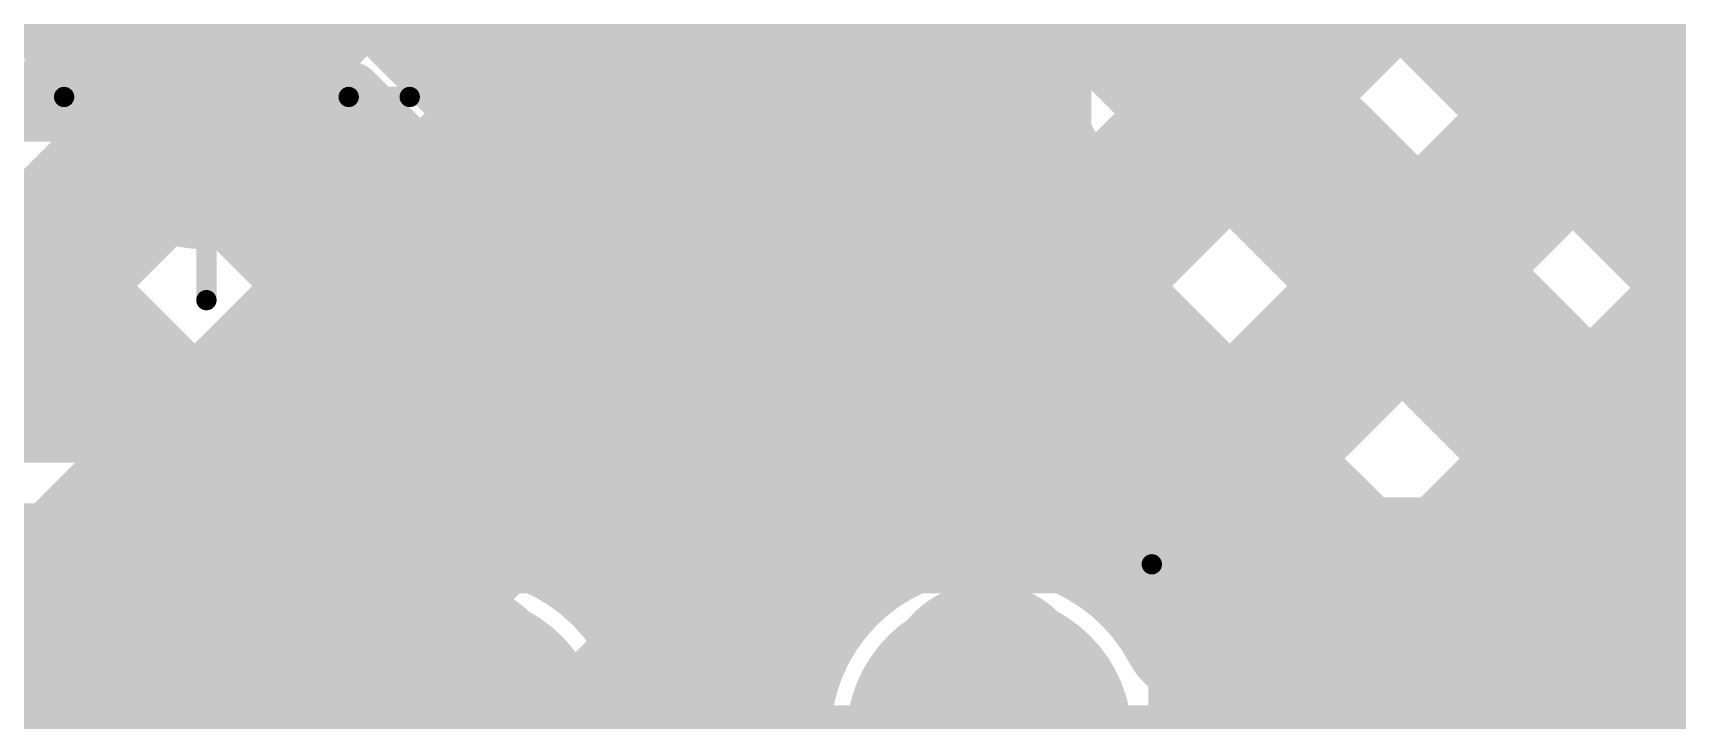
# Model space of a CAD drawing. Header units: millimetres. Extents: x 13 to 259, y -2 to 326.
# Drawn here: x 117.123 to 121.167, y 122.817 to 124.508 of the extents above; entities that cross this region are included whole.
import ezdxf

# ---------------------------------------------------------------- set-up
doc = ezdxf.new("R2010")
doc.units = ezdxf.units.MM
for name, color, linetype in [('BottomLayer', 5, 'Continuous'), ('BottomSolder', 6, 'Continuous'), ('ConnectLayer', 7, 'Continuous'), ('DrillDrawing', 1, 'Continuous'), ('Mechanical13', 56, 'Continuous'), ('Mechanical14', 56, 'Continuous'), ('Mechanical15', 56, 'Continuous'), ('MidLayer1', 16, 'Continuous'), ('MidLayer2', 76, 'Continuous'), ('MidLayer3', 90, 'Continuous'), ('MidLayer4', 156, 'Continuous'), ('MidLayer5', 130, 'Continuous'), ('MidLayer6', 216, 'Continuous'), ('MultiLayer', 9, 'Continuous'), ('TopLayer', 1, 'Continuous'), ('TopOverlay', 2, 'Continuous'), ('TopPaste', 8, 'Continuous'), ('TopSolder', 216, 'Continuous')]:
    doc.layers.add(name, color=color, linetype=linetype)

# ---------------------------------------------------------------- blocks, each defined once
blk = doc.blocks.new('CP_16_4_L_61')
at = {"layer": 'Mechanical13', "const_width": 0.1}
for points in [[(-2, 2), (2, 2)], [(-2, -2), (-2, 2)], [(2, -2), (2, 2)]]:
    blk.add_lwpolyline(points, dxfattribs=at)
at = {"layer": 'Mechanical13', "const_width": 0.05}
for points in [[(-2.025, 2, 1), (-1.975, 2, 1)], [(-2.025, 2, 1), (-1.975, 2, 1)], [(1.975, 2, 1), (2.025, 2, 1)], [(1.975, 2, 1), (2.025, 2, 1)]]:
    blk.add_lwpolyline(points, format="xyb", close=True, dxfattribs=at)
at = {"layer": 'Mechanical15', "const_width": 0.05}
blk.add_lwpolyline([(-2.35, 2.35), (2.35, 2.35)], dxfattribs=at)
at = {"layer": 'TopLayer', "const_width": 0.3}
for points in [[(-0.975, 2.1), (-0.975, 1.55)], [(-0.325, 2.1), (-0.325, 1.55)], [(0.325, 2.1), (0.325, 1.55)], [(0.975, 2.1), (0.975, 1.55)]]:
    blk.add_lwpolyline(points, dxfattribs=at)
at = {"layer": 'TopLayer', "const_width": 0.15}
for points in [[(-1.05, 2.1, 1), (-0.9, 2.1, 1)], [(-0.4, 2.1, 1), (-0.25, 2.1, 1)], [(0.25, 2.1, 1), (0.4, 2.1, 1)], [(0.9, 2.1, 1), (1.05, 2.1, 1)]]:
    blk.add_lwpolyline(points, format="xyb", close=True, dxfattribs=at)
at = {"layer": 'TopOverlay', "const_width": 0.2}
for points in [[(-2.15, 2.15), (-1.525, 2.15)], [(1.525, 2.15), (2.15, 2.15)]]:
    blk.add_lwpolyline(points, dxfattribs=at)
at = {"layer": 'TopOverlay', "const_width": 0.1}
for points in [[(-1.575, 2.15, 1), (-1.475, 2.15, 1)], [(1.475, 2.15, 1), (1.575, 2.15, 1)]]:
    blk.add_lwpolyline(points, format="xyb", close=True, dxfattribs=at)
at = {"layer": 'TopPaste', "const_width": 0.3}
for points in [[(-0.975, 2.1), (-0.975, 1.55)], [(-0.325, 2.1), (-0.325, 1.55)], [(0.325, 2.1), (0.325, 1.55)], [(0.975, 2.1), (0.975, 1.55)]]:
    blk.add_lwpolyline(points, dxfattribs=at)
at = {"layer": 'TopPaste', "const_width": 0.15}
for points in [[(-1.05, 2.1, 1), (-0.9, 2.1, 1)], [(-0.4, 2.1, 1), (-0.25, 2.1, 1)], [(0.25, 2.1, 1), (0.4, 2.1, 1)], [(0.9, 2.1, 1), (1.05, 2.1, 1)]]:
    blk.add_lwpolyline(points, format="xyb", close=True, dxfattribs=at)
at = {"layer": 'TopSolder', "const_width": 0.5032}
for points in [[(-0.975, 2.1), (-0.975, 1.55)], [(-0.325, 2.1), (-0.325, 1.55)], [(0.325, 2.1), (0.325, 1.55)], [(0.975, 2.1), (0.975, 1.55)]]:
    blk.add_lwpolyline(points, dxfattribs=at)
at = {"layer": 'TopSolder', "const_width": 0.2516}
for points in [[(-1.1008, 2.1, 1), (-0.8492, 2.1, 1)], [(-0.4508, 2.1, 1), (-0.1992, 2.1, 1)], [(0.1992, 2.1, 1), (0.4508, 2.1, 1)], [(0.8492, 2.1, 1), (1.1008, 2.1, 1)]]:
    blk.add_lwpolyline(points, format="xyb", close=True, dxfattribs=at)
blk = doc.blocks.new('CAPC3216X180N_119')
at = {"layer": 'Mechanical14', "const_width": 0.1}
for points in [[(1.6, 0.8), (-1.6, 0.8)], [(-1.6, 0.8), (-1.6, -0.8)]]:
    blk.add_lwpolyline(points, dxfattribs=at)
at = {"layer": 'Mechanical14', "const_width": 0.05}
blk.add_lwpolyline([(-1.625, 0.8, 1), (-1.575, 0.8, 1)], format="xyb", close=True, dxfattribs=at)
blk.add_lwpolyline([(-1.625, 0.8, 1), (-1.575, 0.8, 1)], format="xyb", close=True, dxfattribs=at)
at = {"layer": 'Mechanical15', "const_width": 0.05}
for points in [[(2.325, 1.15), (-2.325, 1.15)], [(-2.325, 1.15), (-2.325, -1.15)], [(0, 0.5), (0, -0.5)], [(0.5, 0), (-0.5, 0)]]:
    blk.add_lwpolyline(points, dxfattribs=at)
at = {"layer": 'Mechanical15'}
for points, const_width in [([(-2.3375, 1.15, 1), (-2.3125, 1.15, 1)], 0.025), ([(-2.3375, 1.15, 1), (-2.3125, 1.15, 1)], 0.025), ([(-0.0125, 0.5, 1), (0.0125, 0.5, 1)], 0.025), ([(0.35, 0, 1), (-0.35, 0, 1)], 0.05), ([(-0.5125, 0, 1), (-0.4875, 0, 1)], 0.025), ([(-0.3625, 0, 1), (-0.3375, 0, 1)], 0.025), ([(0.3375, 0, 1), (0.3625, 0, 1)], 0.025)]:
    blk.add_lwpolyline(points, format="xyb", close=True, dxfattribs=dict(at, const_width=const_width))
at = {"layer": 'TopLayer'}
blk.add_solid([(-0.925, -0.9), (-0.925, 0.9), (-2.075, -0.9), (-2.075, 0.9)], dxfattribs=at)
at = {"layer": 'TopOverlay', "const_width": 0.2}
blk.add_lwpolyline([(0.55, 0.8), (-0.55, 0.8)], dxfattribs=at)
at = {"layer": 'TopOverlay', "const_width": 0.1}
blk.add_lwpolyline([(-0.6, 0.8, 1), (-0.5, 0.8, 1)], format="xyb", close=True, dxfattribs=at)
at = {"layer": 'TopPaste'}
blk.add_solid([(-0.925, -0.9), (-0.925, 0.9), (-2.075, -0.9), (-2.075, 0.9)], dxfattribs=at)
at = {"layer": 'TopSolder'}
blk.add_solid([(-0.8234, -1.0016), (-0.8234, 1.0016), (-2.1766, -1.0016), (-2.1766, 1.0016)], dxfattribs=at)

msp = doc.modelspace()

# ---------------------------------------------------------------- linework, layer by layer
at = {"layer": 'BottomLayer', "const_width": 0.25}
for points in [[(118.925, 123.875, 1), (119.175, 123.875, 1)], [(118.05, 122.775, 1), (118.3, 122.775, 1)], [(119.35, 122.775, 1), (119.6, 122.775, 1)]]:
    msp.add_lwpolyline(points, format="xyb", close=True, dxfattribs=at)
at = {"layer": 'BottomSolder', "const_width": 0.3516}
for points in [[(118.8742, 124.85, 1), (119.2258, 124.85, 1)], [(118.8742, 123.875, 1), (119.2258, 123.875, 1)], [(117.9992, 122.775, 1), (118.3508, 122.775, 1)], [(119.2992, 122.775, 1), (119.6508, 122.775, 1)], [(118.6492, 122.475, 1), (119.0008, 122.475, 1)], [(119.9492, 122.475, 1), (120.3008, 122.475, 1)]]:
    msp.add_lwpolyline(points, format="xyb", close=True, dxfattribs=at)
at = {"layer": 'ConnectLayer', "const_width": 0.4}
for points in [[(115.4895, 128.8861), (123.5362, 120.8395)], [(115.4895, 128.8861), (123.5362, 120.8395)], [(114.5416, 127.2884), (118.7678, 123.0622)], [(114.5416, 127.2884), (118.9046, 122.9255)], [(116.2753, 122.215), (121.3157, 127.2554)], [(116.2753, 122.215), (121.3157, 127.2554)], [(114.5912, 127.2389), (118.7678, 123.0622)], [(119.6741, 126.3986), (121.6822, 124.3905)], [(119.6741, 126.3986), (121.6822, 124.3905)], [(119.6741, 126.3985), (121.6822, 124.3905)], [(117.2579, 126.2692), (121.1634, 122.3638)], [(117.2579, 126.2692), (121.1634, 122.3638)], [(114.4455, 122.0822), (118.5225, 126.1592)], [(114.8195, 126.162), (119.0283, 121.9532)], [(115.6701, 126.16), (118.6801, 123.15)], [(116.5408, 124.1775), (118.5225, 126.1592)], [(116.5408, 124.1775), (118.5225, 126.1592)], [(116.5408, 124.1775), (118.5225, 126.1592)], [(119.9127, 126.16), (121.6822, 124.3905)], [(118.2667, 123.3578), (120.9761, 126.0673)], [(118.2667, 123.3578), (120.9761, 126.0673)], [(119.4002, 125.8239), (124.9925, 120.2317)], [(119.4002, 125.8239), (123.1035, 122.1207)], [(119.4002, 125.8239), (124.9925, 120.2317)], [(116.898, 125.7806), (119.3314, 123.3472)], [(116.898, 125.7806), (118.5282, 124.1504)], [(116.898, 125.7806), (118.5282, 124.1503)], [(116.898, 125.7806), (119.3314, 123.3472)], [(113.3871, 120.1753), (118.9608, 125.749)], [(114.1196, 120.9078), (118.9608, 125.749)], [(114.726, 121.5142), (118.9608, 125.749)], [(116.3618, 123.15), (118.9608, 125.749)], [(118.8224, 123.065), (121.4925, 125.7352)], [(118.8224, 123.065), (121.4925, 125.7352)], [(119.64, 123.8826), (121.4926, 125.7352)], [(119.64, 123.8826), (121.4925, 125.7352)], [(119.765, 125.4591), (123.1035, 122.1206)], [(119.8425, 123.2366), (121.6606, 125.0547)], [(119.8425, 123.2366), (121.6606, 125.0547)], [(119.8425, 123.2366), (121.6606, 125.0547)], [(119.8425, 123.2366), (121.6606, 125.0547)], [(115.2837, 124.8493), (118.2799, 121.8531)], [(119.6306, 124.745), (123.5362, 120.8395)], [(119.6306, 124.745), (123.5362, 120.8395)], [(114.5029, 120.4426), (118.5689, 124.5086)], [(117.2103, 123.15), (118.5689, 124.5086)], [(116.506, 124.4756), (117.7739, 123.2076)], [(116.506, 124.4756), (117.7739, 123.2077)], [(116.506, 124.4756), (117.7739, 123.2076)], [(120.4328, 122.9784), (121.7096, 124.2552)], [(120.4328, 122.9784), (121.7096, 124.2552)], [(120.4328, 122.9784), (121.7096, 124.2552)], [(120.6045, 123.15), (121.7096, 124.2552)], [(119.6399, 123.8872), (120.3771, 123.15)], [(119.6399, 123.8872), (121.1633, 122.3638)], [(120.7113, 122.4083), (121.9446, 123.6417)], [(120.7113, 122.4083), (121.9446, 123.6417)], [(120.7113, 122.4083), (121.9446, 123.6417)], [(121.1765, 122.8735), (121.9447, 123.6417)], [(116.2301, 121.3213), (118.5216, 123.6127)], [(118.2667, 123.3578), (118.5216, 123.6127)], [(116.5671, 123.5659), (117.6819, 122.4511)], [(116.5671, 123.5659), (116.983, 123.15)], [(116.5671, 123.5659), (117.6819, 122.4511)], [(116.7168, 120.9594), (119.0424, 123.2851)], [(118.9074, 123.15), (119.0424, 123.2851)], [(110.325, 123.15), (117.7196, 123.15)], [(118.6305, 123.15), (119.0196, 123.15)], [(119.9305, 123.15), (120.9, 123.15)], [(120.9, 123.15), (123.3028, 120.7472)], [(117.2119, 122.3031), (117.5922, 122.6834)], [(117.2119, 122.3031), (117.5922, 122.6834)]]:
    msp.add_lwpolyline(points, dxfattribs=at)
for points in [[(118.7177, 124.3625, -1.659645), (119.64, 124.85)], [(118.7177, 124.3625, -0.861443), (119.225, 125.4135)], [(119.64, 124.85, -0.24802), (119.3824, 124.3625)], [(119.64, 124.85, -0.24802), (119.3824, 124.3625)], [(119.2429, 123.3174, -0.875411), (118.7177, 124.3625)], [(119.225, 123.3116, -0.861442), (118.7177, 124.3625)], [(119.3824, 124.3625, -0.24802), (119.64, 123.875)], [(119.3824, 124.3625, -0.24802), (119.64, 123.875)], [(119.0664, 123.8278, -0.871161), (119.0215, 123.9161)], [(119.0649, 123.8273, -0.857252), (119.0215, 123.9161)], [(119.64, 123.875, -0.300156), (119.2822, 123.3326)], [(119.64, 123.875, -0.07992), (119.6103, 123.69)], [(119.6103, 123.69, -0.196592), (119.765, 123.3116)], [(118.3035, 122.1992, -2.021139), (118.6966, 123.0509)], [(118.3035, 122.1992, -2.021139), (118.6966, 123.0509)], [(117.7196, 123.15, -0.472013), (118.6305, 123.15)], [(118.9535, 123.0509, -0.602352), (119.9966, 123.0509)], [(118.9535, 123.0509, -0.602352), (119.9966, 123.0509)], [(119.2822, 123.3326, -0.313454), (119.9305, 123.15)], [(119.225, 122.2406, -0.636209), (119.225, 123.3094)], [(119.0196, 123.15, -0.119976), (119.2429, 123.3174)], [(119.7647, 123.289, -0.143779), (119.9966, 123.0509)], [(118.6966, 123.0509, -0.110183), (118.9535, 123.0509)], [(118.6966, 123.0509, -0.110183), (118.9535, 123.0509)], [(119.9966, 123.0509, -0.48006), (120.715, 122.475)], [(119.9966, 123.0509, -0.48006), (120.715, 122.475)], [(119.9966, 123.0509, -0.48006), (120.715, 122.475)], [(119.4364, 122.8068, -0.051435), (119.3576, 122.7289)], [(119.4364, 122.8068, -0.051434), (119.3576, 122.7289)], [(119.9305, 122.61, -0.224149), (119.5136, 122.8068)], [(119.9305, 122.61, -0.224149), (119.5136, 122.8068)], [(119.3576, 122.7289, -0.111684), (119.415, 122.475)]]:
    msp.add_lwpolyline(points, format="xyb", dxfattribs=at)
at = {"layer": 'ConnectLayer', "const_width": 0.2}
for points in [[(118.4689, 124.5086, 1), (118.6689, 124.5086, 1)], [(118.4689, 124.5086, 1), (118.6689, 124.5086, 1)], [(118.6177, 124.3625, 1), (118.8177, 124.3625, 1)], [(118.6177, 124.3625, 1), (118.8177, 124.3625, 1)], [(118.6177, 124.3625, 1), (118.8177, 124.3625, 1)], [(118.6177, 124.3625, 1), (118.8177, 124.3625, 1)], [(119.2824, 124.3625, 1), (119.4824, 124.3625, 1)], [(119.2824, 124.3625, 1), (119.4824, 124.3625, 1)], [(119.2824, 124.3625, 1), (119.4824, 124.3625, 1)], [(119.2824, 124.3625, 1), (119.4824, 124.3625, 1)], [(118.4282, 124.1504, 1), (118.6282, 124.1504, 1)], [(118.4282, 124.1503, 1), (118.6282, 124.1503, 1)], [(118.9215, 123.9161, 1), (119.1215, 123.9161, 1)], [(118.9215, 123.9161, 1), (119.1215, 123.9161, 1)], [(119.5399, 123.8872, 1), (119.7399, 123.8872, 1)], [(119.5399, 123.8872, 1), (119.7399, 123.8872, 1)], [(119.54, 123.8826, 1), (119.74, 123.8826, 1)], [(119.54, 123.8826, 1), (119.74, 123.8826, 1)], [(119.54, 123.875, 1), (119.74, 123.875, 1)], [(119.54, 123.875, 1), (119.74, 123.875, 1)], [(119.54, 123.875, 1), (119.74, 123.875, 1)], [(119.54, 123.875, 1), (119.74, 123.875, 1)], [(118.9649, 123.8273, 1), (119.1649, 123.8273, 1)], [(118.9664, 123.8278, 1), (119.1664, 123.8278, 1)], [(119.5103, 123.69, 1), (119.7103, 123.69, 1)], [(119.5103, 123.69, 1), (119.7103, 123.69, 1)], [(118.4216, 123.6127, 1), (118.6216, 123.6127, 1)], [(118.4216, 123.6127, 1), (118.6216, 123.6127, 1)], [(118.1667, 123.3578, 1), (118.3667, 123.3578, 1)], [(118.1667, 123.3578, 1), (118.3667, 123.3578, 1)], [(118.1667, 123.3578, 1), (118.3667, 123.3578, 1)], [(119.1822, 123.3326, 1), (119.3822, 123.3326, 1)], [(119.1822, 123.3326, 1), (119.3822, 123.3326, 1)], [(119.2314, 123.3472, 1), (119.4314, 123.3472, 1)], [(119.2314, 123.3472, 1), (119.4314, 123.3472, 1)], [(119.125, 123.3116, 1), (119.325, 123.3116, 1)], [(119.125, 123.3094, 1), (119.325, 123.3094, 1)], [(119.1429, 123.3174, 1), (119.3429, 123.3174, 1)], [(119.1429, 123.3174, 1), (119.3429, 123.3174, 1)], [(119.665, 123.3116, 1), (119.865, 123.3116, 1)], [(118.9424, 123.2851, 1), (119.1424, 123.2851, 1)], [(118.9424, 123.2851, 1), (119.1424, 123.2851, 1)], [(119.6647, 123.289, 1), (119.8647, 123.289, 1)], [(119.7425, 123.2366, 1), (119.9425, 123.2366, 1)], [(119.7425, 123.2366, 1), (119.9425, 123.2366, 1)], [(119.7425, 123.2366, 1), (119.9425, 123.2366, 1)], [(119.7425, 123.2366, 1), (119.9425, 123.2366, 1)], [(117.6739, 123.2077, 1), (117.8739, 123.2077, 1)], [(117.6739, 123.2076, 1), (117.8739, 123.2076, 1)], [(117.6739, 123.2076, 1), (117.8739, 123.2076, 1)], [(116.883, 123.15, 1), (117.083, 123.15, 1)], [(117.1103, 123.15, 1), (117.3103, 123.15, 1)], [(117.6196, 123.15, 1), (117.8196, 123.15, 1)], [(117.6196, 123.15, 1), (117.8196, 123.15, 1)], [(118.5305, 123.15, 1), (118.7305, 123.15, 1)], [(118.5305, 123.15, 1), (118.7305, 123.15, 1)], [(118.5801, 123.15, 1), (118.7801, 123.15, 1)], [(118.8074, 123.15, 1), (119.0074, 123.15, 1)], [(118.9196, 123.15, 1), (119.1196, 123.15, 1)], [(118.9196, 123.15, 1), (119.1196, 123.15, 1)], [(119.8305, 123.15, 1), (120.0305, 123.15, 1)], [(119.8305, 123.15, 1), (120.0305, 123.15, 1)], [(120.2771, 123.15, 1), (120.4771, 123.15, 1)], [(120.5045, 123.15, 1), (120.7045, 123.15, 1)], [(120.8, 123.15, 1), (121, 123.15, 1)], [(120.8, 123.15, 1), (121, 123.15, 1)], [(118.5966, 123.0509, 1), (118.7966, 123.0509, 1)], [(118.5966, 123.0509, 1), (118.7966, 123.0509, 1)], [(118.5966, 123.0509, 1), (118.7966, 123.0509, 1)], [(118.5966, 123.0509, 1), (118.7966, 123.0509, 1)], [(118.6678, 123.0622, 1), (118.8678, 123.0622, 1)], [(118.6678, 123.0622, 1), (118.8678, 123.0622, 1)], [(118.7224, 123.065, 1), (118.9224, 123.065, 1)], [(118.7224, 123.065, 1), (118.9224, 123.065, 1)], [(118.8535, 123.0509, 1), (119.0535, 123.0509, 1)], [(118.8535, 123.0509, 1), (119.0535, 123.0509, 1)], [(118.8535, 123.0509, 1), (119.0535, 123.0509, 1)], [(118.8535, 123.0509, 1), (119.0535, 123.0509, 1)], [(119.8966, 123.0509, 1), (120.0966, 123.0509, 1)], [(119.8966, 123.0509, 1), (120.0966, 123.0509, 1)], [(119.8966, 123.0509, 1), (120.0966, 123.0509, 1)], [(119.8966, 123.0509, 1), (120.0966, 123.0509, 1)], [(119.8966, 123.0509, 1), (120.0966, 123.0509, 1)], [(119.8966, 123.0509, 1), (120.0966, 123.0509, 1)], [(120.3328, 122.9784, 1), (120.5328, 122.9784, 1)], [(120.3328, 122.9784, 1), (120.5328, 122.9784, 1)], [(120.3328, 122.9784, 1), (120.5328, 122.9784, 1)], [(118.8046, 122.9255, 1), (119.0046, 122.9255, 1)], [(121.0765, 122.8735, 1), (121.2765, 122.8735, 1)], [(119.3364, 122.8068, 1), (119.5364, 122.8068, 1)], [(119.3364, 122.8068, 1), (119.5364, 122.8068, 1)], [(119.4136, 122.8068, 1), (119.6136, 122.8068, 1)], [(119.4136, 122.8068, 1), (119.6136, 122.8068, 1)], [(119.2576, 122.7289, 1), (119.4576, 122.7289, 1)], [(119.2576, 122.7289, 1), (119.4576, 122.7289, 1)], [(119.2576, 122.7289, 1), (119.4576, 122.7289, 1)], [(117.4922, 122.6834, 1), (117.6922, 122.6834, 1)], [(117.4922, 122.6834, 1), (117.6922, 122.6834, 1)]]:
    msp.add_lwpolyline(points, format="xyb", close=True, dxfattribs=at)
at = {"layer": 'DrillDrawing', "const_width": 0.0508}
for points in [[(118.923, 124.002), (118.923, 124.129)], [(118.923, 124.129), (119.177, 124.129)], [(119.177, 124.002), (119.177, 124.129)], [(118.796, 123.748), (118.796, 124.002)], [(118.796, 124.002), (118.923, 124.002)], [(119.177, 124.002), (119.304, 124.002)], [(119.304, 123.748), (119.304, 124.002)], [(118.796, 123.748), (118.923, 123.748)], [(118.923, 123.621), (118.923, 123.748)], [(119.177, 123.748), (119.304, 123.748)], [(119.177, 123.621), (119.177, 123.748)], [(118.923, 123.621), (119.177, 123.621)], [(118.048, 122.902), (118.048, 123.029)], [(118.048, 123.029), (118.302, 123.029)], [(118.302, 122.902), (118.302, 123.029)], [(119.348, 122.902), (119.348, 123.029)], [(119.348, 123.029), (119.602, 123.029)], [(119.602, 122.902), (119.602, 123.029)], [(117.921, 122.648), (117.921, 122.902)], [(117.921, 122.902), (118.048, 122.902)], [(118.302, 122.902), (118.429, 122.902)], [(118.429, 122.648), (118.429, 122.902)], [(119.221, 122.648), (119.221, 122.902)], [(119.221, 122.902), (119.348, 122.902)], [(119.602, 122.902), (119.729, 122.902)], [(119.729, 122.648), (119.729, 122.902)]]:
    msp.add_lwpolyline(points, dxfattribs=at)
at = {"layer": 'DrillDrawing', "const_width": 0.0254}
for points in [[(118.9103, 124.129, 1), (118.9357, 124.129, 1)], [(118.9103, 124.129, 1), (118.9357, 124.129, 1)], [(119.1643, 124.129, 1), (119.1897, 124.129, 1)], [(119.1643, 124.129, 1), (119.1897, 124.129, 1)], [(118.7833, 124.002, 1), (118.8087, 124.002, 1)], [(118.7833, 124.002, 1), (118.8087, 124.002, 1)], [(118.9103, 124.002, 1), (118.9357, 124.002, 1)], [(118.9103, 124.002, 1), (118.9357, 124.002, 1)], [(119.1643, 124.002, 1), (119.1897, 124.002, 1)], [(119.1643, 124.002, 1), (119.1897, 124.002, 1)], [(119.2913, 124.002, 1), (119.3167, 124.002, 1)], [(119.2913, 124.002, 1), (119.3167, 124.002, 1)], [(118.7833, 123.748, 1), (118.8087, 123.748, 1)], [(118.7833, 123.748, 1), (118.8087, 123.748, 1)], [(118.9103, 123.748, 1), (118.9357, 123.748, 1)], [(118.9103, 123.748, 1), (118.9357, 123.748, 1)], [(119.1643, 123.748, 1), (119.1897, 123.748, 1)], [(119.1643, 123.748, 1), (119.1897, 123.748, 1)], [(119.2913, 123.748, 1), (119.3167, 123.748, 1)], [(119.2913, 123.748, 1), (119.3167, 123.748, 1)], [(118.9103, 123.621, 1), (118.9357, 123.621, 1)], [(118.9103, 123.621, 1), (118.9357, 123.621, 1)], [(119.1643, 123.621, 1), (119.1897, 123.621, 1)], [(119.1643, 123.621, 1), (119.1897, 123.621, 1)], [(118.0353, 123.029, 1), (118.0607, 123.029, 1)], [(118.0353, 123.029, 1), (118.0607, 123.029, 1)], [(118.2893, 123.029, 1), (118.3147, 123.029, 1)], [(118.2893, 123.029, 1), (118.3147, 123.029, 1)], [(119.3353, 123.029, 1), (119.3607, 123.029, 1)], [(119.3353, 123.029, 1), (119.3607, 123.029, 1)], [(119.5893, 123.029, 1), (119.6147, 123.029, 1)], [(119.5893, 123.029, 1), (119.6147, 123.029, 1)], [(117.9083, 122.902, 1), (117.9337, 122.902, 1)], [(117.9083, 122.902, 1), (117.9337, 122.902, 1)], [(118.0353, 122.902, 1), (118.0607, 122.902, 1)], [(118.0353, 122.902, 1), (118.0607, 122.902, 1)], [(118.2893, 122.902, 1), (118.3147, 122.902, 1)], [(118.2893, 122.902, 1), (118.3147, 122.902, 1)], [(118.4163, 122.902, 1), (118.4417, 122.902, 1)], [(118.4163, 122.902, 1), (118.4417, 122.902, 1)], [(119.2083, 122.902, 1), (119.2337, 122.902, 1)], [(119.2083, 122.902, 1), (119.2337, 122.902, 1)], [(119.3353, 122.902, 1), (119.3607, 122.902, 1)], [(119.3353, 122.902, 1), (119.3607, 122.902, 1)], [(119.5893, 122.902, 1), (119.6147, 122.902, 1)], [(119.5893, 122.902, 1), (119.6147, 122.902, 1)], [(119.7163, 122.902, 1), (119.7417, 122.902, 1)], [(119.7163, 122.902, 1), (119.7417, 122.902, 1)]]:
    msp.add_lwpolyline(points, format="xyb", close=True, dxfattribs=at)
at = {"layer": 'MidLayer1', "const_width": 0.25}
for points in [[(118.925, 123.875, 1), (119.175, 123.875, 1)], [(118.05, 122.775, 1), (118.3, 122.775, 1)], [(119.35, 122.775, 1), (119.6, 122.775, 1)]]:
    msp.add_lwpolyline(points, format="xyb", close=True, dxfattribs=at)
at = {"layer": 'MidLayer2', "const_width": 0.2}
for points in [[(115.8471, 124.34), (117.8921, 124.34)], [(117.8921, 124.34), (118.9671, 123.265)], [(118.9671, 123.265), (121.5307, 123.265)]]:
    msp.add_lwpolyline(points, dxfattribs=at)
at = {"layer": 'MidLayer2'}
for points, const_width in [([(117.8421, 124.34, 1), (117.9421, 124.34, 1)], 0.1), ([(117.8421, 124.34, 1), (117.9421, 124.34, 1)], 0.1), ([(118.925, 123.875, 1), (119.175, 123.875, 1)], 0.25), ([(118.9171, 123.265, 1), (119.0171, 123.265, 1)], 0.1), ([(118.9171, 123.265, 1), (119.0171, 123.265, 1)], 0.1), ([(118.05, 122.775, 1), (118.3, 122.775, 1)], 0.25), ([(119.35, 122.775, 1), (119.6, 122.775, 1)], 0.25)]:
    msp.add_lwpolyline(points, format="xyb", close=True, dxfattribs=dict(at, const_width=const_width))
at = {"layer": 'MidLayer3', "const_width": 0.25}
for points in [[(118.925, 123.875, 1), (119.175, 123.875, 1)], [(118.05, 122.775, 1), (118.3, 122.775, 1)], [(119.35, 122.775, 1), (119.6, 122.775, 1)]]:
    msp.add_lwpolyline(points, format="xyb", close=True, dxfattribs=at)
at = {"layer": 'MidLayer4', "const_width": 0.2}
for points in [[(119.2046, 125.8692), (121.335, 123.7388)], [(119.0638, 125.5292), (120.995, 123.598)], [(120.995, 123.3198), (120.995, 123.598)], [(120.995, 123.3198), (123.2877, 121.0272)]]:
    msp.add_lwpolyline(points, dxfattribs=at)
at = {"layer": 'MidLayer4'}
for points, const_width in [([(118.925, 123.875, 1), (119.175, 123.875, 1)], 0.25), ([(120.945, 123.598, 1), (121.045, 123.598, 1)], 0.1), ([(120.945, 123.598, 1), (121.045, 123.598, 1)], 0.1), ([(120.945, 123.3198, 1), (121.045, 123.3198, 1)], 0.1), ([(120.945, 123.3198, 1), (121.045, 123.3198, 1)], 0.1), ([(118.05, 122.775, 1), (118.3, 122.775, 1)], 0.25), ([(119.35, 122.775, 1), (119.6, 122.775, 1)], 0.25)]:
    msp.add_lwpolyline(points, format="xyb", close=True, dxfattribs=dict(at, const_width=const_width))
at = {"layer": 'MidLayer5', "const_width": 0.25}
for points in [[(118.925, 123.875, 1), (119.175, 123.875, 1)], [(118.05, 122.775, 1), (118.3, 122.775, 1)], [(119.35, 122.775, 1), (119.6, 122.775, 1)]]:
    msp.add_lwpolyline(points, format="xyb", close=True, dxfattribs=at)
at = {"layer": 'MidLayer6', "const_width": 0.25}
for points in [[(118.925, 123.875, 1), (119.175, 123.875, 1)], [(118.05, 122.775, 1), (118.3, 122.775, 1)], [(119.35, 122.775, 1), (119.6, 122.775, 1)]]:
    msp.add_lwpolyline(points, format="xyb", close=True, dxfattribs=at)
at = {"layer": 'MultiLayer', "const_width": 0.25}
for points in [[(118.925, 123.875, 1), (119.175, 123.875, 1)], [(118.05, 122.775, 1), (118.3, 122.775, 1)], [(119.35, 122.775, 1), (119.6, 122.775, 1)]]:
    msp.add_lwpolyline(points, format="xyb", close=True, dxfattribs=at)
at = {"layer": 'TopLayer', "const_width": 0.25}
for points in [[(118.925, 123.875, 1), (119.175, 123.875, 1)], [(118.05, 122.775, 1), (118.3, 122.775, 1)], [(119.35, 122.775, 1), (119.6, 122.775, 1)]]:
    msp.add_lwpolyline(points, format="xyb", close=True, dxfattribs=at)
at = {"layer": 'TopSolder', "const_width": 0.3516}
for points in [[(118.8742, 124.85, 1), (119.2258, 124.85, 1)], [(118.8742, 123.875, 1), (119.2258, 123.875, 1)], [(117.9992, 122.775, 1), (118.3508, 122.775, 1)], [(119.2992, 122.775, 1), (119.6508, 122.775, 1)], [(118.6492, 122.475, 1), (119.0008, 122.475, 1)], [(119.9492, 122.475, 1), (120.3008, 122.475, 1)]]:
    msp.add_lwpolyline(points, format="xyb", close=True, dxfattribs=at)

# ---------------------------------------------------------------- block references
for name, p, rotation in [('CAPC3216X180N_119', (117.55, 124.35), 180), ('CP_16_4_L_61', (119.1432, 120.8032), 360)]:
    msp.add_blockref(name, p, dxfattribs=dict(rotation=rotation))

doc.saveas('drawing.dxf')
